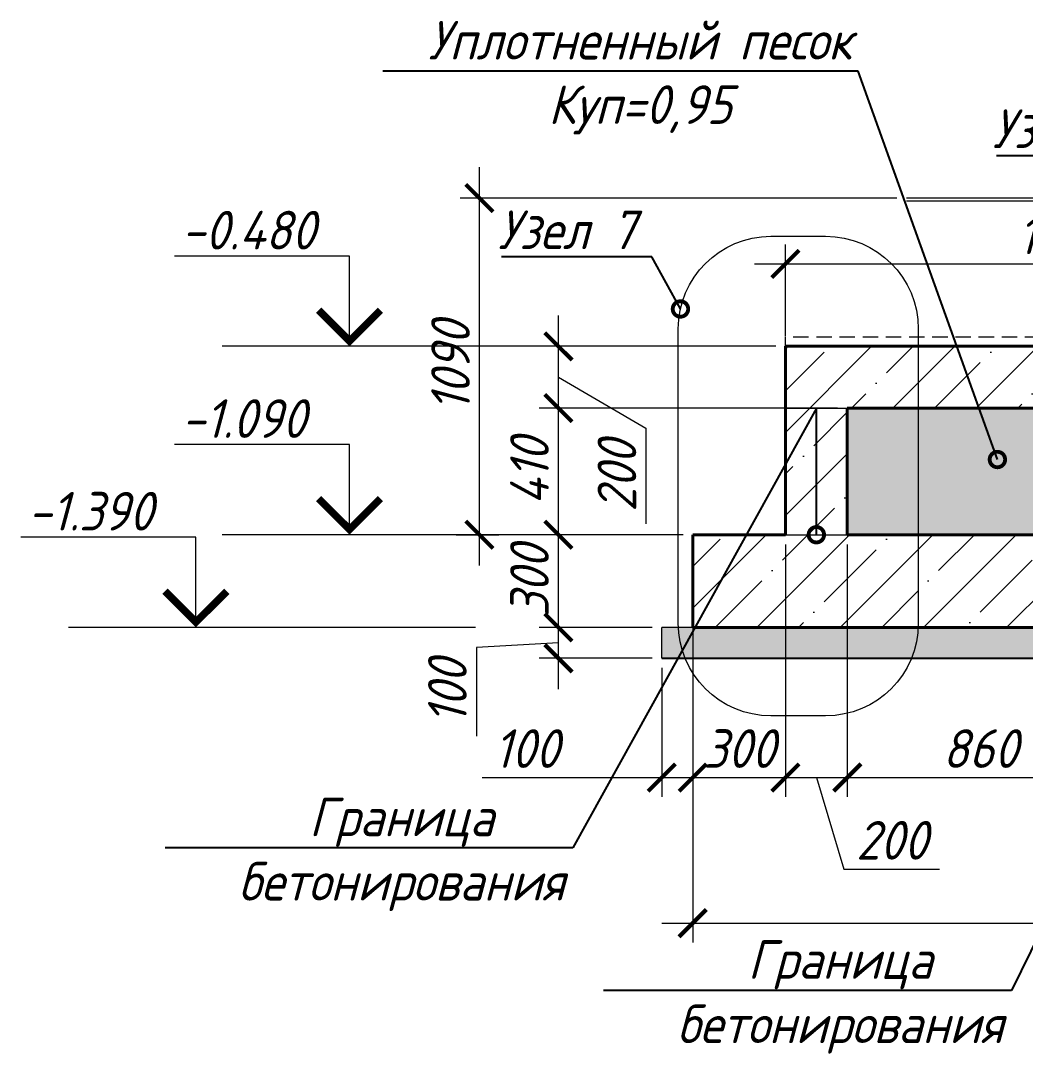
# Model space of a CAD drawing. Header units: millimetres. Extents: x 504091 to 2165846, y 135022 to 442887.
# Drawn here: x 1056293 to 1059544, y 241032 to 244382 of the extents above; entities that cross this region are included whole.
import ezdxf
from ezdxf import colors
from ezdxf.entities.mleader import LeaderData, LeaderLine
from ezdxf.math import Vec2, Vec3

# ---------------------------------------------------------------- set-up
doc = ezdxf.new("R2010")
doc.units = ezdxf.units.MM
doc.linetypes.add('( Dashed )', pattern=[0.75, 0.5, -0.25])
doc.layers.get('Defpoints').update_dxf_attribs({"color": 255})
doc.layers.add('!Defpoints', color=255, linetype='Continuous', lineweight=5, plot=False)
doc.layers.add('PS_Выноски', color=7, linetype='Continuous')
doc.layers.add('SGRAND', color=7, linetype='Continuous')
for name, color, linetype, lineweight in [('Лестницы', 7, 'Continuous', 18), ('Монолит тонкий', 204, 'Continuous', 9), ('Размер', 7, 'Continuous', 13), ('размеры', 7, 'Continuous', 9), ('Размеры КР', 164, 'Continuous', 9)]:
    doc.layers.add(name, color=color, linetype=linetype, lineweight=lineweight)
doc.styles.add('GOST 2.304_new', font='isocpeur.ttf', dxfattribs={"width": 0.9, "oblique": 15})
doc.linetypes.add('zem', pattern='A,1.9,[130,ltypeshp.shx,S=2.4,R=135,X=0.5,Y=-1.8],2,[130,ltypeshp.shx,S=2.4,R=135,X=0.5,Y=-1.8],2,[130,ltypeshp.shx,S=2.4,R=135,X=0.5,Y=-1.8],3.8', length=9.7)
doc.linetypes.add('зигзаг', pattern='A,0.00254,-5.08,[131,ltypeshp.shx,S=5.08,R=0,X=-5.08,Y=0],-10.16,[131,ltypeshp.shx,S=5.08,R=180,X=5.08,Y=0],-5.08', length=20.32254)
doc.dimstyles.new('SPDS 1_50', dxfattribs={"dimscale": 50, "dimtxt": 2.5, "dimasz": 1.77, "dimexe": 1.25, "dimexo": 0.625, "dimtad": 1, "dimdec": 0, "dimrnd": 0.001, "dimzin": 9, "dimtxsty": 'GOST 2.304_new', "dimblk": 'ARCHTICK', "dimcen": 2.5, "dimdle": 2, "dimclrt": 256, "dimadec": 0, "dimazin": 2, "dimtfac": 0.75, "dimtdec": 0, "dimtmove": 1, "dimatfit": 3, "dimfxl": 0, "dimtolj": 1, "dimlwd": 9, "dimlwe": 9, "dimarcsym": 0})

# ---------------------------------------------------------------- blocks, each defined once
blk = doc.blocks.new('_ArchTick')
at = {"color": 0, "linetype": 'ByBlock', "const_width": 0.15}
blk.add_lwpolyline([(-0.5, -0.5), (0.5, 0.5)], dxfattribs=at)
blk = doc.blocks.new('*D1681')
at = {"layer": 'Defpoints', "color": 0, "lineweight": 20, "transparency": 16777216}
for p in [(1058467.6, 242417.4), (1058367.6, 242317.4), (1058467.6, 241931.3)]:
    blk.add_point(p, dxfattribs=at)
at = {"layer": 'Размеры КР', "color": 0, "lineweight": 9, "transparency": 16777216}
for p, q in [((1058467.6, 242386.2), (1058467.6, 241868.8)), ((1058367.6, 242286.2), (1058367.6, 241868.8)), ((1057785.7, 241931.3), (1058367.6, 241931.3)), ((1058267.6, 241931.3), (1058567.6, 241931.3))]:
    blk.add_line(p, q, dxfattribs=at)
at = {"layer": 'Размеры КР', "color": 0, "lineweight": 9, "transparency": 16777216, "xscale": 88.5, "yscale": 88.5, "zscale": 88.5, "rotation": 180}
blk.add_blockref('_ArchTick', (1058367.6, 241931.3), dxfattribs=at)
at = {"layer": 'Размеры КР', "color": 0, "lineweight": 9, "transparency": 16777216, "xscale": 88.5, "yscale": 88.5, "zscale": 88.5}
blk.add_blockref('_ArchTick', (1058467.6, 241931.3), dxfattribs=at)
at = {"layer": 'Размеры КР', "lineweight": 20, "transparency": 16777216, "insert": (1057929.3, 242025), "char_height": 125, "attachment_point": 5, "style": 'GOST 2.304_new'}
blk.add_mtext('\\A1;100', dxfattribs=at)
blk = doc.blocks.new('*D1682')
at = {"layer": 'Defpoints', "color": 0, "lineweight": 20, "transparency": 16777216}
for p in [(1058767.6, 242717.4), (1058467.6, 242417.4), (1058767.6, 241931.3)]:
    blk.add_point(p, dxfattribs=at)
at = {"layer": 'Размеры КР', "color": 0, "lineweight": 9, "transparency": 16777216}
for p, q in [((1058767.6, 242686.2), (1058767.6, 241868.8)), ((1058467.6, 242386.2), (1058467.6, 241868.8)), ((1058367.6, 241931.3), (1058867.6, 241931.3))]:
    blk.add_line(p, q, dxfattribs=at)
at = {"layer": 'Размеры КР', "color": 0, "lineweight": 9, "transparency": 16777216, "xscale": 88.5, "yscale": 88.5, "zscale": 88.5, "rotation": 180}
blk.add_blockref('_ArchTick', (1058467.6, 241931.3), dxfattribs=at)
at = {"layer": 'Размеры КР', "color": 0, "lineweight": 9, "transparency": 16777216, "xscale": 88.5, "yscale": 88.5, "zscale": 88.5}
blk.add_blockref('_ArchTick', (1058767.6, 241931.3), dxfattribs=at)
at = {"layer": 'Размеры КР', "lineweight": 20, "transparency": 16777216, "insert": (1058617.6, 242025), "char_height": 125, "attachment_point": 5, "style": 'GOST 2.304_new'}
blk.add_mtext('\\A1;300', dxfattribs=at)
blk = doc.blocks.new('*D1683')
at = {"layer": 'Defpoints', "color": 0, "lineweight": 20, "transparency": 16777216}
for p in [(1058767.6, 242717.4), (1058967.6, 242717.4), (1058967.6, 241931.3)]:
    blk.add_point(p, dxfattribs=at)
at = {"layer": 'Размеры КР', "color": 0, "lineweight": 9, "transparency": 16777216}
for p, q in [((1058767.6, 242686.2), (1058767.6, 241868.8)), ((1058967.6, 242686.2), (1058967.6, 241868.8)), ((1058667.6, 241931.3), (1059067.6, 241931.3)), ((1058867.6, 241931.3), (1058956.7, 241634.4)), ((1058956.7, 241634.4), (1059266.4, 241634.4))]:
    blk.add_line(p, q, dxfattribs=at)
at = {"layer": 'Размеры КР', "color": 0, "lineweight": 9, "transparency": 16777216, "xscale": 88.5, "yscale": 88.5, "zscale": 88.5, "rotation": 180}
blk.add_blockref('_ArchTick', (1058767.6, 241931.3), dxfattribs=at)
at = {"layer": 'Размеры КР', "color": 0, "lineweight": 9, "transparency": 16777216, "xscale": 88.5, "yscale": 88.5, "zscale": 88.5}
blk.add_blockref('_ArchTick', (1058967.6, 241931.3), dxfattribs=at)
at = {"layer": 'Размеры КР', "lineweight": 20, "transparency": 16777216, "insert": (1059111.6, 241728.1), "char_height": 125, "attachment_point": 5, "style": 'GOST 2.304_new'}
blk.add_mtext('\\A1;200', dxfattribs=at)
blk = doc.blocks.new('*D1684')
at = {"layer": 'Defpoints', "color": 0, "lineweight": 20, "transparency": 16777216}
for p in [(1058967.6, 242717.4), (1059827.9, 242717.4), (1059827.9, 241931.3)]:
    blk.add_point(p, dxfattribs=at)
at = {"layer": 'Размеры КР', "color": 0, "lineweight": 9, "transparency": 16777216}
for p, q in [((1058967.6, 242686.2), (1058967.6, 241868.8)), ((1059827.9, 242686.2), (1059827.9, 241868.8)), ((1058867.6, 241931.3), (1059927.9, 241931.3))]:
    blk.add_line(p, q, dxfattribs=at)
at = {"layer": 'Размеры КР', "color": 0, "lineweight": 9, "transparency": 16777216, "xscale": 88.5, "yscale": 88.5, "zscale": 88.5, "rotation": 180}
blk.add_blockref('_ArchTick', (1058967.6, 241931.3), dxfattribs=at)
at = {"layer": 'Размеры КР', "color": 0, "lineweight": 9, "transparency": 16777216, "xscale": 88.5, "yscale": 88.5, "zscale": 88.5}
blk.add_blockref('_ArchTick', (1059827.9, 241931.3), dxfattribs=at)
at = {"layer": 'Размеры КР', "lineweight": 20, "transparency": 16777216, "insert": (1059397.8, 242025), "char_height": 125, "attachment_point": 5, "style": 'GOST 2.304_new'}
blk.add_mtext('\\A1;860', dxfattribs=at)
blk = doc.blocks.new('*D1694')
at = {"layer": 'Defpoints', "color": 0, "lineweight": 20, "transparency": 16777216}
for p in [(1058032.9, 242417.4), (1058367.6, 242417.4), (1058367.6, 242317.4)]:
    blk.add_point(p, dxfattribs=at)
at = {"layer": 'Размеры КР', "color": 0, "lineweight": 9, "transparency": 16777216}
for p, q in [((1058032.9, 242217.4), (1058032.9, 242517.4)), ((1058336.4, 242417.4), (1057970.4, 242417.4)), ((1058032.9, 242367.4), (1057767.3, 242352.4)), ((1057767.3, 242352.4), (1057767.3, 242065.2)), ((1058336.4, 242317.4), (1057970.4, 242317.4))]:
    blk.add_line(p, q, dxfattribs=at)
at = {"layer": 'Размеры КР', "color": 0, "lineweight": 9, "transparency": 16777216, "xscale": 88.5, "yscale": 88.5, "zscale": 88.5}
for p, rotation in [((1058032.9, 242417.4), 90), ((1058032.9, 242317.4), 270)]:
    blk.add_blockref('_ArchTick', p, dxfattribs=dict(at, rotation=rotation))
at = {"layer": 'Размеры КР', "lineweight": 20, "transparency": 16777216, "insert": (1057673.5, 242208.8), "char_height": 125, "attachment_point": 5, "rotation": 90, "style": 'GOST 2.304_new'}
blk.add_mtext('\\A1;100', dxfattribs=at)
blk = doc.blocks.new('*D1695')
at = {"layer": 'Defpoints', "color": 0, "lineweight": 20, "transparency": 16777216}
for p in [(1058032.9, 242717.4), (1058467.6, 242717.4), (1058367.6, 242417.4)]:
    blk.add_point(p, dxfattribs=at)
at = {"layer": 'Размеры КР', "color": 0, "lineweight": 9, "transparency": 16777216}
for p, q in [((1058032.9, 242317.4), (1058032.9, 242817.4)), ((1058436.4, 242717.4), (1057970.4, 242717.4)), ((1058336.4, 242417.4), (1057970.4, 242417.4))]:
    blk.add_line(p, q, dxfattribs=at)
at = {"layer": 'Размеры КР', "color": 0, "lineweight": 9, "transparency": 16777216, "xscale": 88.5, "yscale": 88.5, "zscale": 88.5}
for p, rotation in [((1058032.9, 242717.4), 90), ((1058032.9, 242417.4), 270)]:
    blk.add_blockref('_ArchTick', p, dxfattribs=dict(at, rotation=rotation))
at = {"layer": 'Размеры КР', "lineweight": 20, "transparency": 16777216, "insert": (1057939.2, 242567.4), "char_height": 125, "attachment_point": 5, "rotation": 90, "style": 'GOST 2.304_new'}
blk.add_mtext('\\A1;300', dxfattribs=at)
blk = doc.blocks.new('*D1696')
at = {"layer": 'Defpoints', "color": 0, "lineweight": 20, "transparency": 16777216}
for p in [(1058032.9, 243127.4), (1058967.6, 243127.4), (1058467.6, 242717.4)]:
    blk.add_point(p, dxfattribs=at)
at = {"layer": 'Размеры КР', "color": 0, "lineweight": 9, "transparency": 16777216}
for p, q in [((1058032.9, 242617.4), (1058032.9, 243227.4)), ((1058936.4, 243127.4), (1057970.4, 243127.4)), ((1058436.4, 242717.4), (1057970.4, 242717.4))]:
    blk.add_line(p, q, dxfattribs=at)
at = {"layer": 'Размеры КР', "color": 0, "lineweight": 9, "transparency": 16777216, "xscale": 88.5, "yscale": 88.5, "zscale": 88.5}
for p, rotation in [((1058032.9, 243127.4), 90), ((1058032.9, 242717.4), 270)]:
    blk.add_blockref('_ArchTick', p, dxfattribs=dict(at, rotation=rotation))
at = {"layer": 'Размеры КР', "lineweight": 20, "transparency": 16777216, "insert": (1057939.2, 242922.4), "char_height": 125, "attachment_point": 5, "rotation": 90, "style": 'GOST 2.304_new'}
blk.add_mtext('\\A1;410', dxfattribs=at)
blk = doc.blocks.new('*D1697')
at = {"layer": 'Defpoints', "color": 0, "lineweight": 20, "transparency": 16777216}
for p in [(1058032.9, 243327.4), (1058767.6, 243327.4), (1058967.6, 243127.4)]:
    blk.add_point(p, dxfattribs=at)
at = {"layer": 'Размеры КР', "color": 0, "lineweight": 9, "transparency": 16777216}
for p, q in [((1058032.9, 243027.4), (1058032.9, 243427.4)), ((1058736.4, 243327.4), (1057970.4, 243327.4)), ((1058032.9, 243227.4), (1058316, 243062.1)), ((1058936.4, 243127.4), (1057970.4, 243127.4)), ((1058316, 243062.1), (1058316, 242752.3))]:
    blk.add_line(p, q, dxfattribs=at)
at = {"layer": 'Размеры КР', "color": 0, "lineweight": 9, "transparency": 16777216, "xscale": 88.5, "yscale": 88.5, "zscale": 88.5}
for p, rotation in [((1058032.9, 243327.4), 90), ((1058032.9, 243127.4), 270)]:
    blk.add_blockref('_ArchTick', p, dxfattribs=dict(at, rotation=rotation))
at = {"layer": 'Размеры КР', "lineweight": 20, "transparency": 16777216, "insert": (1058222.2, 242907.2), "char_height": 125, "attachment_point": 5, "rotation": 90, "style": 'GOST 2.304_new'}
blk.add_mtext('\\A1;200', dxfattribs=at)
blk = doc.blocks.new('*D1698')
at = {"layer": 'Defpoints', "color": 0, "lineweight": 20, "transparency": 16777216}
for p in [(1060567.6, 243594.6), (1058767.6, 243327.4), (1060567.6, 243327.4)]:
    blk.add_point(p, dxfattribs=at)
at = {"layer": 'Размеры КР', "color": 0, "lineweight": 9, "transparency": 16777216}
for p, q in [((1058767.6, 243358.7), (1058767.6, 243657.1)), ((1060567.6, 243358.7), (1060567.6, 243657.1)), ((1058667.6, 243594.6), (1060667.6, 243594.6))]:
    blk.add_line(p, q, dxfattribs=at)
at = {"layer": 'Размеры КР', "color": 0, "lineweight": 9, "transparency": 16777216, "xscale": 88.5, "yscale": 88.5, "zscale": 88.5, "rotation": 180}
blk.add_blockref('_ArchTick', (1058767.6, 243594.6), dxfattribs=at)
at = {"layer": 'Размеры КР', "color": 0, "lineweight": 9, "transparency": 16777216, "xscale": 88.5, "yscale": 88.5, "zscale": 88.5}
blk.add_blockref('_ArchTick', (1060567.6, 243594.6), dxfattribs=at)
at = {"layer": 'Размеры КР', "lineweight": 20, "transparency": 16777216, "insert": (1059667.6, 243688.4), "char_height": 125, "attachment_point": 5, "style": 'GOST 2.304_new'}
blk.add_mtext('\\A1;1800', dxfattribs=at)
blk = doc.blocks.new('*D1701')
at = {"layer": 'Defpoints', "color": 0, "lineweight": 20, "transparency": 16777216}
for p in [(1067587.8, 242647.7), (1058467.6, 242567.4), (1067587.8, 241459.9)]:
    blk.add_point(p, dxfattribs=at)
at = {"layer": 'Размеры КР', "color": 0, "lineweight": 9, "transparency": 16777216}
for p, q in [((1067587.8, 242616.5), (1067587.8, 241397.4)), ((1058467.6, 242536.2), (1058467.6, 241397.4)), ((1058367.6, 241459.9), (1067687.8, 241459.9))]:
    blk.add_line(p, q, dxfattribs=at)
at = {"layer": 'Размеры КР', "color": 0, "lineweight": 9, "transparency": 16777216, "xscale": 88.5, "yscale": 88.5, "zscale": 88.5, "rotation": 180}
blk.add_blockref('_ArchTick', (1058467.6, 241459.9), dxfattribs=at)
at = {"layer": 'Размеры КР', "color": 0, "lineweight": 9, "transparency": 16777216, "xscale": 88.5, "yscale": 88.5, "zscale": 88.5}
blk.add_blockref('_ArchTick', (1067587.8, 241459.9), dxfattribs=at)
at = {"layer": 'Размеры КР', "lineweight": 20, "transparency": 16777216, "insert": (1063027.7, 241553.7), "char_height": 125, "attachment_point": 5, "style": 'GOST 2.304_new'}
blk.add_mtext('\\A1;9120', dxfattribs=at)
blk = doc.blocks.new('_DotSmall')
at = {"color": 0, "linetype": 'ByBlock', "lineweight": 35, "const_width": 0.5}
blk.add_lwpolyline([(-0.0625, 0, 1), (0.0625, 0, 1)], format="xyb", close=True, dxfattribs=at)
blk = doc.blocks.new('*D1859')
at = {"layer": 'Defpoints', "color": 0, "lineweight": 20, "transparency": 16777216}
for p in [(1057777.4, 243807.4), (1059159.8, 243807.4), (1057670.9, 242717.4)]:
    blk.add_point(p, dxfattribs=at)
at = {"layer": 'Размеры КР', "color": 0, "lineweight": 9, "transparency": 16777216}
for p, q in [((1057777.4, 242617.4), (1057777.4, 243907.4)), ((1059128.6, 243807.4), (1057714.9, 243807.4)), ((1057702.1, 242717.4), (1057839.9, 242717.4))]:
    blk.add_line(p, q, dxfattribs=at)
at = {"layer": 'Размеры КР', "color": 0, "lineweight": 9, "transparency": 16777216, "xscale": 88.5, "yscale": 88.5, "zscale": 88.5}
for p, rotation in [((1057777.4, 243807.4), 90), ((1057777.4, 242717.4), 270)]:
    blk.add_blockref('_ArchTick', p, dxfattribs=dict(at, rotation=rotation))
at = {"layer": 'Размеры КР', "lineweight": 20, "transparency": 16777216, "insert": (1057683.7, 243262.4), "char_height": 125, "attachment_point": 5, "rotation": 90, "style": 'GOST 2.304_new'}
blk.add_mtext('\\A1;1090', dxfattribs=at)

msp = doc.modelspace()

# ---------------------------------------------------------------- hatches: boundary and pattern name
at = {"layer": 'SGRAND', "lineweight": 20}
h = msp.add_hatch(dxfattribs=at)
h.set_pattern_fill('ANSI35', color=256, scale=30)
h.set_pattern_definition([(45, (29183, -2290.09), (-134.703842, 134.703842), []), (45, (29317.7, -2290.09), (-134.703842, 134.703842), [238.125, -47.625, 0, -47.625])])
h.paths.add_polyline_path([(1067587.7609, 243767.3557), (1060568.581, 243327.4145), (1059827.9116, 243327.4145), (1059827.9116, 243127.4145), (1060367.6418, 243127.4145), (1060367.6418, 242717.4145), (1059827.9116, 242717.4145), (1059827.9116, 242417.4145), (1067587.7609, 242417.4145)])
h.paths.add_polyline_path([(1060567.6418, 243127.4145), (1060574.8426, 243127.4145), (1062567.7609, 243252.3247), (1062567.7609, 242717.4145), (1060567.6418, 242717.4145)], flags=16)
h.paths.add_polyline_path([(1062767.7609, 243264.8601), (1065187.7609, 243416.5384), (1065187.7609, 242717.4145), (1062767.7609, 242717.4145)], flags=16)
h.paths.add_polyline_path([(1065387.7609, 243429.0738), (1067387.7609, 243554.4278), (1067387.7609, 242717.4145), (1065387.7609, 242717.4145)], flags=16)
h.paths.add_polyline_path([(1059827.9116, 243327.4145), (1058767.6418, 243327.4145), (1058767.6418, 242717.4145), (1058467.6418, 242717.4145), (1058467.6418, 242417.4145), (1059827.9116, 242417.4145), (1059827.9116, 242717.4145), (1058967.6418, 242717.4145), (1058967.6418, 243127.4145), (1059827.9116, 243127.4145)])
h = msp.add_hatch(dxfattribs=at)
h.set_pattern_fill('AR-CONC', color=256, scale=0.5)
h.set_pattern_definition([(50, (29183, -2290.085), (91.0923345, -7.969543), [9.525, -104.775]), (355, (29183, -2290.085), (-17.621711, 95.528423), [7.62, -83.820292]), (100.451445, (29190.59, -2290.75), (73.4706235, 87.558876), [8.095004, -89.045122]), (46.1842, (29183, -2264.69), (135.53952, -21.021164), [14.2875, -157.1625]), (96.635558, (29194.3, -2266.44), (118.702067, 123.713062), [12.142512, -133.567804]), (351.184151, (29183, -2264.69), (118.702067, 123.713062), [11.429984, -125.729866]), (21, (29195.7, -2271.035), (75.8071956, -51.132599), [9.525, -104.775]), (326, (29195.7, -2271.035), (30.901014, 92.093983), [7.62, -83.82]), (71.451445, (29202.02, -2275.3), (106.70821, 40.9613844), [8.095004, -89.044969]), (37.5, (29183.003, -2290.085), (1.5443016, 42.2775194), [0, -82.804, 0, -85.09, 0, -84.1375]), (7.5, (29183.003, -2290.085), (33.4098313, 50.0902874), [0, -48.514, 0, -80.899, 0, -32.0675]), (327.5, (29154.682, -2290.085), (67.7952976, -2.864372), [0, -31.75, 0, -99.06, 0, -131.445]), (317.5, (29141.98, -2290.085), (74.0645907, 12.7132455), [0, -41.275, 0, -65.786, 0, -93.345])])
h.paths.add_polyline_path([(1059827.9116, 243127.4145), (1058967.6418, 243127.4145), (1058967.6418, 242717.4145), (1059827.9116, 242717.4145)])
h.paths.add_polyline_path([(1060367.6418, 243127.4145), (1059827.9116, 243127.4145), (1059827.9116, 242717.4145), (1060367.6418, 242717.4145)])
h.paths.add_polyline_path([(1062567.7609, 243252.3247), (1060567.6418, 243126.9632), (1060567.6418, 242717.4145), (1062567.7609, 242717.4145)])
h.paths.add_polyline_path([(1065187.7609, 243416.5384), (1062767.7609, 243264.8601), (1062767.7609, 242717.4145), (1065187.7609, 242717.4145)])
h.paths.add_polyline_path([(1067387.7609, 243554.4278), (1065387.7609, 243429.0738), (1065387.7609, 242717.4145), (1067387.7609, 242717.4145)])
h = msp.add_hatch(dxfattribs=at)
h.set_pattern_fill('AR-CONC', color=256, scale=0.5)
h.set_pattern_definition([(50, (180834.15, -20046.085), (91.0923345, -7.969543), [9.525, -104.775]), (355, (180834.15, -20046.08), (-17.621711, 95.528423), [7.62, -83.820292]), (100.451445, (180841.74, -20046.75), (73.4706235, 87.558876), [8.095004, -89.045122]), (46.1842, (180834.15, -20020.68), (135.53952, -21.021164), [14.2875, -157.1625]), (96.635558, (180845.45, -20022.44), (118.702067, 123.713062), [12.142512, -133.567804]), (351.184151, (180834.15, -20020.68), (118.702067, 123.713062), [11.429984, -125.729866]), (21, (180846.85, -20027.035), (75.8071956, -51.132599), [9.525, -104.775]), (326, (180846.85, -20027.03), (30.901014, 92.093983), [7.62, -83.82]), (71.451445, (180853.17, -20031.3), (106.70821, 40.9613844), [8.095004, -89.044969]), (37.5, (180834.152, -20046.085), (1.5443016, 42.2775194), [0, -82.804, 0, -85.09, 0, -84.1375]), (7.5, (180834.152, -20046.085), (33.4098313, 50.0902874), [0, -48.514, 0, -80.899, 0, -32.0675]), (327.5, (180805.83, -20046.085), (67.7952976, -2.864372), [0, -31.75, 0, -99.06, 0, -131.445]), (317.5, (180793.13, -20046.085), (74.0645907, 12.7132455), [0, -41.275, 0, -65.786, 0, -93.345])])
h.paths.add_polyline_path([(1067637.9447, 242417.4145), (1063515.9649, 242417.4145), (1060235.9495, 242417.4145), (1058367.6418, 242417.4145), (1058367.6418, 242317.4145), (1067637.9447, 242317.4145)])

# ---------------------------------------------------------------- linework, layer by layer
at = {"layer": '!Defpoints', "lineweight": 20}
for p, q in [((1067727.9116, 243807.4145), (1059159.8162, 243807.4145)), ((1067727.9116, 243797.4145), (1059159.8162, 243797.4145))]:
    msp.add_line(p, q, dxfattribs=at)
at = {"layer": 'PS_Выноски', "linetype": 'zem', "ltscale": 30}
msp.add_line((1058367.6418, 242317.4145), (1067637.9447, 242317.4145), dxfattribs=at)
at = {"layer": 'Лестницы', "color": 5, "linetype": '( Dashed )', "lineweight": 9, "ltscale": 100}
for p in [(1060567.6418, 243357.4145), (1058767.6418, 243327.4145)]:
    msp.add_line(p, (1058767.6418, 243357.4145), dxfattribs=at)
at = {"layer": 'Монолит тонкий', "lineweight": 40, "ltscale": 100}
for p, q in [((1060568.581, 243327.4145), (1058767.6418, 243327.4145)), ((1058767.6418, 243327.4145), (1058767.6418, 242717.4145)), ((1060367.6418, 243127.4145), (1058967.6418, 243127.4145)), ((1058967.6418, 243127.4145), (1058967.6418, 242717.4145)), ((1058467.6418, 242717.4145), (1058467.6418, 242417.4145)), ((1058767.6418, 242717.4145), (1058467.6418, 242717.4145)), ((1060367.6418, 242717.4145), (1058967.6418, 242717.4145)), ((1067587.7609, 242417.4145), (1058467.6418, 242417.4145))]:
    msp.add_line(p, q, dxfattribs=at)
at = {"layer": 'размеры', "ltscale": 50}
for points in [[(1057357.0257, 243327.4145), (1057357.0257, 243619.7182), (1056789.9041, 243619.7182)], [(1057357.0257, 242717.4145), (1057357.0257, 243009.7182), (1056789.9041, 243009.7182)], [(1056859.8044, 242417.4145), (1056859.8044, 242709.7182), (1056292.6829, 242709.7182)]]:
    msp.add_lwpolyline(points, dxfattribs=at)
at = {"layer": 'размеры', "ltscale": 50, "const_width": 24}
for points in [[(1057457.0257, 243444.3851), (1057357.0257, 243344.3851), (1057257.0257, 243444.3851)], [(1057457.0257, 242834.3851), (1057357.0257, 242734.3851), (1057257.0257, 242834.3851)], [(1056959.8044, 242534.3851), (1056859.8044, 242434.3851), (1056759.8044, 242534.3851)]]:
    msp.add_lwpolyline(points, dxfattribs=at)
at = {"layer": 'Размеры КР', "lineweight": 20}
for p, q in [((1058261.3629, 243327.4145), (1056944.7806, 243327.4145)), ((1058261.3629, 242717.4145), (1056944.7806, 242717.4145)), ((1057764.1416, 242417.4145), (1056447.5593, 242417.4145)), ((1058367.6418, 242317.4145), (1058367.6418, 242417.4145)), ((1058467.6418, 242417.4145), (1058367.6418, 242417.4145)), ((1067637.9447, 242317.4145), (1058367.6418, 242317.4145))]:
    msp.add_line(p, q, dxfattribs=at)
at = {"layer": 'Размеры КР', "linetype": 'зигзаг', "lineweight": 20}
for p, q in [((1058767.6418, 243127.4145), (1058967.6418, 243127.4145)), ((1058767.6418, 242717.4145), (1058967.6418, 242717.4145))]:
    msp.add_line(p, q, dxfattribs=at)
at = {"layer": 'Размеры КР', "lineweight": 20}
msp.add_lwpolyline([(1058720.8238, 243683.7254), (1058897.5489, 243683.7254, -0.414213562), (1059197.5489, 243383.7254), (1059197.5489, 242430.9335, -0.414213562), (1058897.5489, 242130.9335), (1058720.8238, 242130.9335, -0.414213562), (1058420.8238, 242430.9335), (1058420.8238, 243383.7254, -0.414213562)], format="xyb", close=True, dxfattribs=at)

# ---------------------------------------------------------------- texts
at = {"layer": 'размеры', "ltscale": 50, "style": 'GOST 2.304_new', "oblique": 15, "width": 0.9}
for s, p in [('-0.480', (1056812.4312, 243641.0044)), ('-1.090', (1056812.4312, 243031.0044)), ('-1.390', (1056315.21, 242731.0044))]:
    msp.add_text(s, height=125, dxfattribs=at).set_placement(p)

# ---------------------------------------------------------------- dimensions: what is measured, and where the dimension line sits
at = {"layer": 'Размеры КР', "lineweight": 20}
for base, p1, p2, picture, middle in [((1057777.4015, 243807.4145), (1057670.8502, 242717.4145), (1059159.8162, 243807.4145), '*D1859', (1057683.6515, 243262.4145)), ((1058032.9205, 243127.4145), (1058467.6418, 242717.4145), (1058967.6418, 243127.4145), '*D1696', (1057939.1705, 242922.4145))]:
    dim = msp.add_linear_dim(base=base, p1=p1, p2=p2, angle=90, dimstyle='SPDS 1_50', dxfattribs=at)
    dim.commit()
    dim.dimension.update_dxf_attribs({"geometry": picture, "text_midpoint": middle})
for base, p1, p2, picture, middle in [((1060567.581, 243594.6426), (1058767.6418, 243327.4145), (1060567.581, 243327.4145), '*D1698', (1059667.6114, 243688.3926)), ((1058967.6418, 241931.2524), (1058767.6418, 242717.4145), (1058967.6418, 242717.4145), '*D1683', (1058987.9543, 241728.1274)), ((1059827.9116, 241931.2524), (1058967.6418, 242717.4145), (1059827.9116, 242717.4145), '*D1684', (1059397.7767, 242025.0024)), ((1067587.7609, 241459.9204), (1058467.6418, 242567.4145), (1067587.7609, 242647.7348), '*D1701', (1063027.7013, 241553.6704))]:
    dim = msp.add_linear_dim(base=base, p1=p1, p2=p2, dimstyle='SPDS 1_50', dxfattribs=at)
    dim.commit()
    dim.dimension.update_dxf_attribs({"geometry": picture, "text_midpoint": middle})
for base, p1, p2, picture, middle in [((1058032.9205, 243327.4145), (1058967.6418, 243127.4145), (1058767.6418, 243327.4145), '*D1697', (1058315.9725, 243030.8312)), ((1058032.9205, 242717.4145), (1058367.6418, 242417.4145), (1058467.6418, 242717.4145), '*D1695', (1058032.9205, 242567.4145)), ((1058032.9205, 242417.4145), (1058367.6418, 242317.4145), (1058367.6418, 242417.4145), '*D1694', (1057767.2955, 242321.1997))]:
    dim = msp.add_linear_dim(base=base, p1=p1, p2=p2, angle=90, dimstyle='SPDS 1_50', dxfattribs=at)
    dim.commit()
    dim.dimension.update_dxf_attribs({"geometry": picture, "text_midpoint": middle, "dimtype": 160})
for base, p1, p2, picture, middle in [((1058767.6418, 241931.2524), (1058467.6418, 242417.4145), (1058767.6418, 242717.4145), '*D1682', (1058617.6418, 241931.2524)), ((1058467.6418, 241931.2524), (1058367.6418, 242317.4145), (1058467.6418, 242417.4145), '*D1681', (1057929.3136, 242029.3413))]:
    dim = msp.add_linear_dim(base=base, p1=p1, p2=p2, dimstyle='SPDS 1_50', dxfattribs=at)
    dim.commit()
    dim.dimension.update_dxf_attribs({"geometry": picture, "text_midpoint": middle, "dimtype": 160})

# ---------------------------------------------------------------- leaders
at = {"layer": 'Размер', "ltscale": 20}
ml = msp.add_multileader_mtext('Standard', dxfattribs=at)
ml.set_content('\\A1;Уплотненный песок\\PКуп=0,95', color=256, style='GOST 2.304_new')
ml.set_leader_properties()
ml.set_arrow_properties(name='DOTSMALL')
ml.build(insert=Vec2(0, 0))
ml.multileader.update_dxf_attribs({"text_left_attachment_type": 6, "text_right_attachment_type": 6, "dogleg_length": 1, "arrow_head_size": 100})
ctx = ml.context
ctx.base_point, ctx.char_height, ctx.arrow_head_size, ctx.landing_gap_size, ctx.plane_origin = Vec3(1057611.0411, 244218.3661), 125, 100, 0, Vec3(1040322.4399, 391565.4828)
ctx.left_attachment, ctx.right_attachment, ctx.text_align_type = 6, 6, 1
notes = []
notes.append((ctx, [(0, (1, 1, 0), (1059003.2848, 244218.3661), (-1, 0), 20, [(0, [(1059453.5529, 242960.8678)], 0, [])])]))
ctx.mtext.insert, ctx.mtext.rotation, ctx.mtext.width, ctx.mtext.alignment, ctx.mtext.flow_direction = Vec3(1058297.163, 244380.8661), 6.283185307, 1664.96034, 2, 5
ml = msp.add_multileader_mtext('Standard', dxfattribs=at)
ml.set_content('\\A1;Узел 6', color=256, style='GOST 2.304_new')
ml.set_leader_properties()
ml.set_arrow_properties(name='DOTSMALL')
ml.build(insert=Vec2(0, 0))
ml.multileader.update_dxf_attribs({"text_left_attachment_type": 6, "text_right_attachment_type": 6, "dogleg_length": 1, "arrow_head_size": 100})
ctx = ml.context
ctx.base_point, ctx.char_height, ctx.arrow_head_size, ctx.landing_gap_size, ctx.plane_origin = Vec3(1059405.9488, 243944.2072), 125, 100, 0, Vec3(1041013.6656, 391375.1582)
ctx.left_attachment, ctx.right_attachment, ctx.text_align_type = 6, 6, 1
notes.append((ctx, [(0, (1, 1, 0), (1059937.3111, 243944.2072), (-1, 0), 20, [(0, [(1060153.4817, 243448.2696)], 0, [])])]))
ctx.mtext.insert, ctx.mtext.rotation, ctx.mtext.width, ctx.mtext.alignment, ctx.mtext.flow_direction = Vec3(1059661.6299, 244094.2072), 6.283185307, 1664.96034, 2, 5
ml = msp.add_multileader_mtext('Standard', dxfattribs=at)
ml.set_content('\\A1;Узел 7', color=256, style='GOST 2.304_new')
ml.set_leader_properties()
ml.set_arrow_properties(name='DOTSMALL')
ml.build(insert=Vec2(0, 0))
ml.multileader.update_dxf_attribs({"text_left_attachment_type": 6, "text_right_attachment_type": 6, "dogleg_length": 1, "arrow_head_size": 100})
ctx = ml.context
ctx.base_point, ctx.char_height, ctx.arrow_head_size, ctx.landing_gap_size, ctx.plane_origin = Vec3(1057804.3658, 243617.0943), 125, 100, 0, Vec3(1039288.0332, 391375.1582)
ctx.left_attachment, ctx.right_attachment, ctx.text_align_type = 6, 6, 1
notes.append((ctx, [(0, (1, 1, 0), (1058335.7281, 243617.0943), (-1, 0), 20, [(0, [(1058427.8493, 243448.2696)], 0, [])])]))
ctx.mtext.insert, ctx.mtext.rotation, ctx.mtext.width, ctx.mtext.alignment, ctx.mtext.flow_direction = Vec3(1058060.047, 243767.0943), 6.283185307, 1664.96034, 2, 5
ml = msp.add_multileader_mtext('Standard', dxfattribs=at)
ml.set_content('\\A1;Граница бетонирования', color=256, style='GOST 2.304_new')
ml.set_leader_properties()
ml.set_arrow_properties(name='DOTSMALL')
ml.build(insert=Vec2(0, 0))
ml.multileader.update_dxf_attribs({"text_left_attachment_type": 6, "text_right_attachment_type": 6, "dogleg_length": 1, "arrow_head_size": 100})
ctx = ml.context
ctx.base_point, ctx.char_height, ctx.arrow_head_size, ctx.landing_gap_size, ctx.plane_origin = Vec3(1056990.7649, 241703.8532), 125, 100, 0, Vec3(1037088.4316, 388200.9524)
ctx.left_attachment, ctx.right_attachment, ctx.text_align_type = 6, 6, 1
notes.append((ctx, [(0, (1, 1, 0), (1058079.2585, 241703.8532), (-1, 0), 20, [(1, [(1058867.6418, 242717.4145), (1058867.6418, 243127.4145)], 0, [])])]))
ctx.mtext.insert, ctx.mtext.rotation, ctx.mtext.width, ctx.mtext.alignment, ctx.mtext.flow_direction = Vec3(1057525.0117, 241866.3532), 6.283185307, 1286.674802, 2, 5
ml = msp.add_multileader_mtext('Standard', dxfattribs=at)
ml.set_content('\\A1;Граница бетонирования', color=256, style='GOST 2.304_new')
ml.set_leader_properties()
ml.set_arrow_properties(name='DOTSMALL')
ml.build(insert=Vec2(0, 0))
ml.multileader.update_dxf_attribs({"text_left_attachment_type": 6, "text_right_attachment_type": 6, "dogleg_length": 1, "arrow_head_size": 100})
ctx = ml.context
ctx.base_point, ctx.char_height, ctx.arrow_head_size, ctx.landing_gap_size, ctx.plane_origin = Vec3(1058410.3242, 241242.2515), 125, 100, 0, Vec3(1036477.851, 388261.4559)
ctx.left_attachment, ctx.right_attachment, ctx.text_align_type = 6, 6, 1
notes.append((ctx, [(0, (1, 1, 0), (1059498.8178, 241242.2515), (-1, 0), 20, [(1, [(1060467.6418, 242717.4145), (1060425.2456, 243127.4145)], 0, [])])]))
ctx.mtext.insert, ctx.mtext.rotation, ctx.mtext.width, ctx.mtext.alignment, ctx.mtext.flow_direction = Vec3(1058944.571, 241404.7515), 6.283185307, 1286.674802, 2, 5
for ctx, leaders in notes:
    for number, flags, end, landing, length, lines in leaders:
        leader = LeaderData()
        leader.index, (leader.has_last_leader_line, leader.has_dogleg_vector, leader.attachment_direction) = number, flags
        leader.last_leader_point, leader.dogleg_vector, leader.dogleg_length = Vec3(end), Vec3(landing), length
        for number, points, colour, breaks in lines:
            line = LeaderLine()
            line.index, line.vertices, line.color, line.breaks = number, Vec3.list(points), colors.encode_raw_color(colour), breaks
            leader.lines.append(line)
        ctx.leaders.append(leader)

doc.saveas('drawing.dxf')
